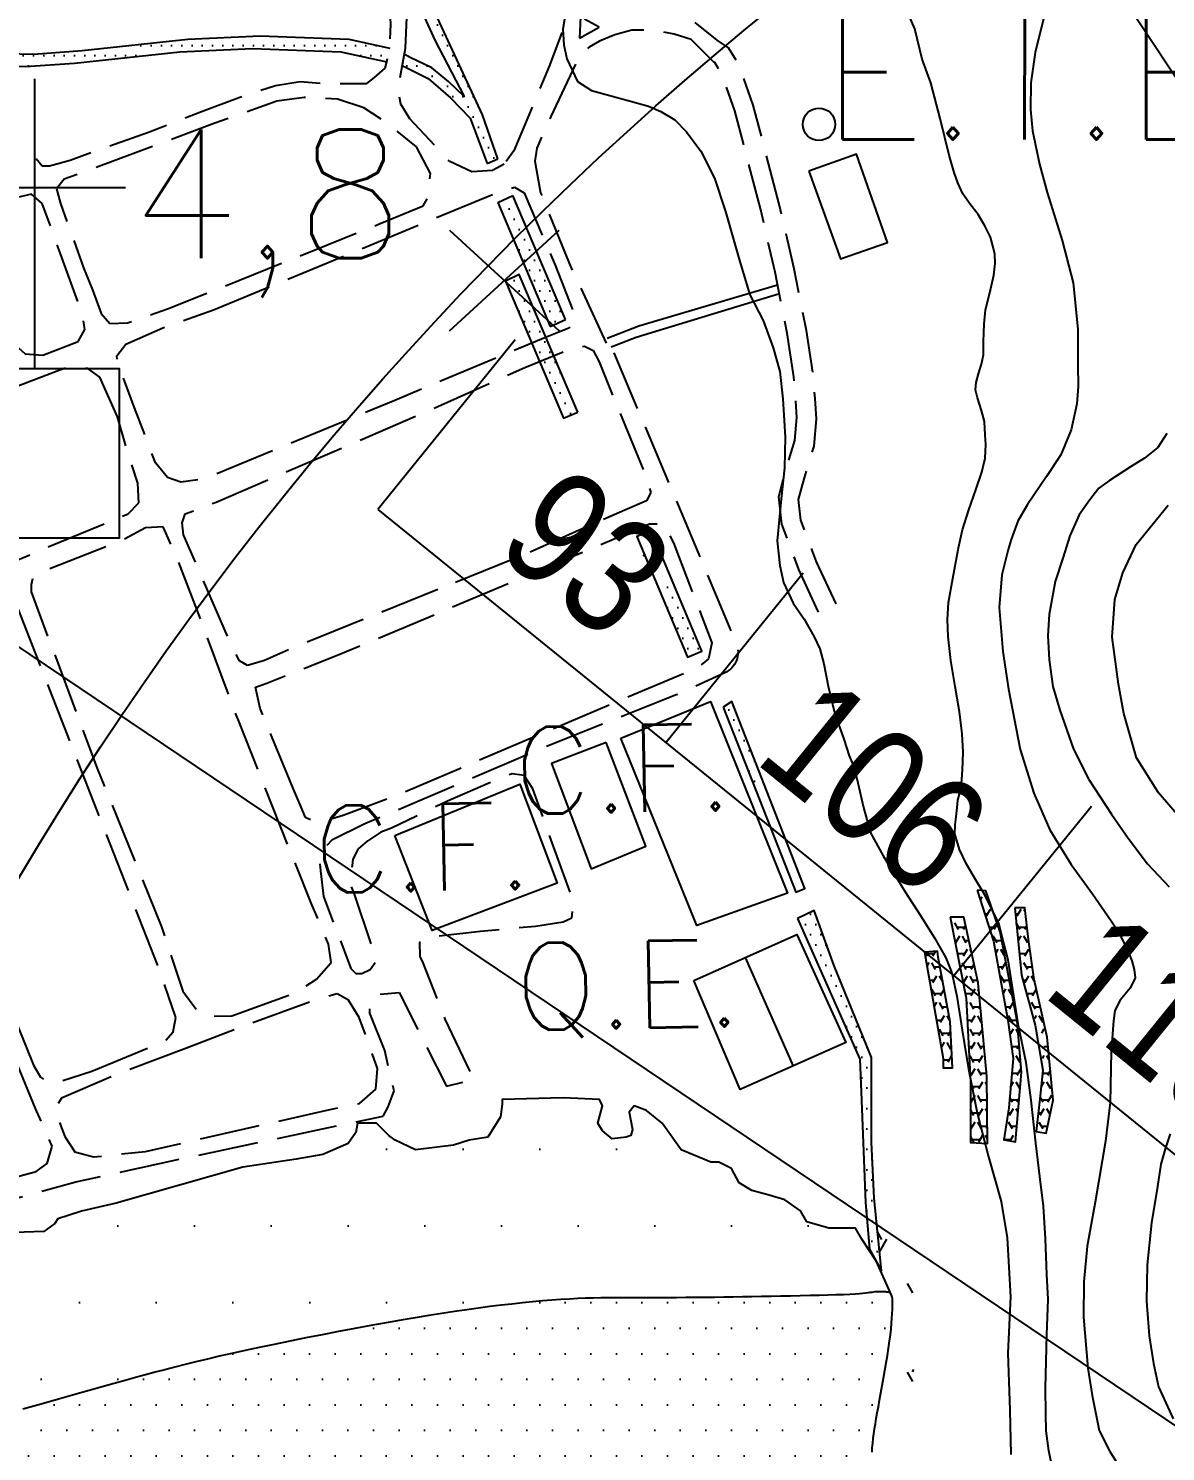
# Model space of a CAD drawing. Header units: millimetres. Extents: x 548366 to 1117317, y 7446967 to 14899125.
# Drawn here: x 553505.7 to 553858.8, y 7455742.7 to 7456184.8 of the extents above; entities that cross this region are included whole.
import ezdxf
from ezdxf.enums import TextEntityAlignment as Align

# ---------------------------------------------------------------- set-up
doc = ezdxf.new("R2010")
doc.units = ezdxf.units.MM
doc.header["$MEASUREMENT"] = 0
doc.linetypes.add('MEIO-FIOx2', pattern=[20, 15, -5])
for name, color, linetype in [('AFLORAMENTO_ROCHOSO', 32, 'Continuous'), ('CAMPO_DE_FUTEBOL', 3, 'Continuous'), ('CANAL', 4, 'Continuous'), ('CORTE', 32, 'Continuous'), ('CURVA_INTERMEDIÁRIA', 32, 'Continuous'), ('CURVA_MESTRA', 36, 'Continuous'), ('EDIFICAÇÃO', 7, 'Continuous'), ('ESCADARIA', 8, 'Continuous'), ('EST_TRAT_ESGOTO', 14, 'Continuous'), ('HACHURA_OCEANO', 131, 'Continuous'), ('OCEANO', 5, 'Continuous'), ('PRAIA', 7, 'Continuous'), ('PTO_COTADO', 7, 'Continuous'), ('QUADRA_ESPORTE', 21, 'Continuous'), ('RADIAIS', 222, 'Continuous'), ('RUA_PAV_C_MEIO_FIO', 1, 'MEIO-FIOx2'), ('TXT_CAMPO_DE_FUTEBOL', 7, 'Continuous'), ('TXT_EST_TRAT_ESGOTO', 14, 'Continuous'), ('TXT_QUADRA_ESPORTE', 7, 'Continuous')]:
    doc.layers.add(name, color=color, linetype=linetype)
doc.styles.add('ar_n', font='ARIALN.TTF', dxfattribs={"height": 30})
doc.styles.add('ROMANS', font='romans.shx')
pattern_1 = [(0, (0, 0), (11.90625, 23.8125), [0, -23.8125])]
pattern_2 = [(0, (0, 0), (1.5875, 3.175), [0, -3.175])]
pattern_3 = [(0, (0, 0), (3.96875, 7.9375), [0, -7.9375])]

# ---------------------------------------------------------------- blocks, each defined once
blk = doc.blocks.new('igreja')
for p, q in [((14, 28), (14, 76)), ((-1, 58), (14, 58)), ((14, 58), (29, 58))]:
    blk.add_line(p, q)
blk.add_lwpolyline([(0, 0), (28, 0), (28, 28), (0, 28)], close=True)

msp = doc.modelspace()

# ---------------------------------------------------------------- hatches: boundary and pattern name
at = {"layer": 'AFLORAMENTO_ROCHOSO'}
h = msp.add_hatch(dxfattribs=at)
h.set_pattern_fill('HEX', color=256, scale=2.5, style=0)
h.set_pattern_definition([(0, (0, 0), (0, 13.74815), [7.9375, -15.875]), (120, (0, 0), (-11.906247155, -6.874075), [7.9375, -15.875]), (60, (7.938, 0), (-11.906247155, 6.874075), [7.9375, -15.875])])
h.paths.add_polyline_path([(553774.02, 7455817.16), (553768.32, 7455821.44), (553770.62, 7455798.87), (553769.03, 7455801.75), (553773.76, 7455791.13), (553773.88, 7455790.64), (553773.95, 7455790.17), (553774, 7455789.58), (553774.03, 7455788.84), (553774.03, 7455787.94), (553774, 7455786.85), (553773.94, 7455785.6), (553773.84, 7455784.17), (553773.71, 7455782.59), (553773.54, 7455780.85), (553773.33, 7455778.98), (553773.08, 7455776.98), (553772.78, 7455774.85), (553772.44, 7455772.61), (553772.07, 7455770.3), (553771.66, 7455767.94), (553771.24, 7455765.57), (553770.82, 7455763.22), (553770.4, 7455760.93), (553770.03, 7455758.94), (553779.79, 7455756.45), (553780.93, 7455772.97), (553780.21, 7455796.14)])
at = {"layer": 'CANAL', "ltscale": 2.5}
h = msp.add_hatch(dxfattribs=at)
h.set_pattern_fill('DOTS', color=256, scale=2, style=0)
h.set_pattern_definition(pattern_2)
h.paths.add_polyline_path([(553627.02, 7456211.97), (553627.02, 7456224.1), (553626.85, 7456229.7), (553626.05, 7456229.1), (553624.29, 7456226.72), (553623.95, 7456216.67), (553623.75, 7456205.92), (553624.22, 7456199.14), (553627.01, 7456191.81), (553631.92, 7456181.19), (553641.03, 7456163.7), (553636.13, 7456168.36), (553630.99, 7456172.56), (553624.22, 7456175.82), (553622.39, 7456176.8), (553621.75, 7456173.24), (553629.82, 7456169.29), (553636.72, 7456163.25), (553642.89, 7456156.93), (553648.15, 7456142.84), (553651.46, 7456144.34), (553646.71, 7456158.01), (553630.06, 7456194.01), (553627.49, 7456203.58)])
h = msp.add_hatch(dxfattribs=at)
h.set_pattern_fill('DOTS', color=256, scale=2, style=0)
h.set_pattern_definition(pattern_2)
h.paths.add_polyline_path([(553471.02, 7456171.24), (553482.28, 7456172.99), (553487.91, 7456173.34), (553504.81, 7456172.99), (553516.09, 7456173.78), (553516.9, 7456174.8), (553520.13, 7456174.07), (553524.43, 7456174.53), (553528.8, 7456177.6), (553536, 7456176.2), (553540.3, 7456176.7), (553543.81, 7456180.21), (553522.41, 7456177.91), (553507.28, 7456176.86), (553490.38, 7456177.21), (553484.75, 7456176.86), (553473.48, 7456175.1), (553465.74, 7456172.99), (553454.12, 7456172.29), (553438.28, 7456172.29), (553429.13, 7456174.05), (553426.66, 7456170.18), (553435.81, 7456168.42), (553451.66, 7456168.42), (553463.27, 7456169.13)])
h.paths.add_polyline_path([(553552.69, 7456177.56), (553575.22, 7456178.62), (553602.67, 7456177.56), (553616.97, 7456174.44), (553617.95, 7456178.63), (553605.14, 7456181.43), (553577.68, 7456182.49), (553555.15, 7456181.43), (553543.81, 7456180.21), (553540.3, 7456176.7), (553536, 7456176.2), (553528.8, 7456177.6), (553524.43, 7456174.53)])
h.paths.add_polyline_path([(553516.9, 7456174.8), (553516.09, 7456173.78), (553519.95, 7456174.05), (553520.13, 7456174.07)], flags=16)
h = msp.add_hatch(dxfattribs=at)
h.set_pattern_fill('DOTS', color=256, scale=2, style=0)
h.set_pattern_definition(pattern_2)
h.paths.add_polyline_path([(553656.14, 7456132.88), (553651.48, 7456130.78), (553667.65, 7456092.23), (553672.46, 7456094.4)])
h.paths.add_polyline_path([(553676.28, 7456065.59), (553658.11, 7456108.36), (553653.78, 7456106.34), (553671.8, 7456063.78)])
h.paths.add_polyline_path([(553710.34, 7455989.49), (553714.8, 7455991.33), (553699.17, 7456028.66), (553694.64, 7456026.94)])
h = msp.add_hatch(dxfattribs=at)
h.set_pattern_fill('DOTS', color=256, scale=2, style=0)
h.set_pattern_definition(pattern_2)
h.paths.add_polyline_path([(553721.46, 7455973.95), (553744, 7455916.54), (553746.81, 7455917.64), (553724.13, 7455975.73)])
h = msp.add_hatch(dxfattribs=at)
h.set_pattern_fill('DOTS', color=256, scale=2, style=0)
h.set_pattern_definition(pattern_2)
h.paths.add_polyline_path([(553744.46, 7455908.34), (553763.86, 7455864.66), (553764.31, 7455854.42), (553765.65, 7455820.11), (553766.9, 7455805.62), (553770.62, 7455798.87), (553768.32, 7455821.44), (553767.43, 7455838.82), (553767.43, 7455865.11), (553764.76, 7455871.79), (553755.84, 7455893.63), (553749.7, 7455910.85)])
at = {"layer": 'CORTE'}
h = msp.add_hatch(dxfattribs=at)
h.set_pattern_fill('TRIANG', color=8, scale=0.5, style=0)
h.set_pattern_definition([(60, (0, 0), (-2.3812491465, 4.1244454928), [2.38125, -2.38125]), (120, (0, 0), (-4.7624991465, 4.928e-07), [2.38125, -2.38125]), (0, (-1.1906, 2.0622), (2.38125, 4.124445), [2.38125, -2.38125])])
h.paths.add_polyline_path([(553815.29, 7455910.1), (553814.63, 7455911.59), (553811.96, 7455911.59), (553814.07, 7455890.73), (553814.93, 7455887.58), (553817.39, 7455893.73), (553816.18, 7455901.82)])
h.paths.add_polyline_path([(553818.03, 7455889.41), (553817.39, 7455893.73), (553814.93, 7455887.58), (553817.22, 7455879.11), (553821.28, 7455870.79), (553820.33, 7455863.21), (553820.68, 7455861.16), (553819.88, 7455853.24), (553819.52, 7455850.21), (553819.62, 7455841.97), (553821.73, 7455841.62), (553823.85, 7455851.92), (553822, 7455871.46)])
h.paths.add_polyline_path([(553814.07, 7455860.63), (553812.75, 7455876.47), (553807.47, 7455904.2), (553803.64, 7455915), (553801.1, 7455915), (553801.06, 7455914.86), (553805.35, 7455901.29), (553809.84, 7455876.74), (553811.43, 7455864.86), (553810.11, 7455849.54), (553808.52, 7455839.51), (553812.22, 7455838.98)])
h.paths.add_polyline_path([(553803.24, 7455859.31), (553800.6, 7455888.35), (553798.64, 7455897.21), (553794.42, 7455895.98), (553796.9, 7455883.6), (553798.22, 7455857.46), (553798.22, 7455844.79), (553798.22, 7455838.72), (553803.5, 7455838.45)])
h.paths.add_polyline_path([(553796.11, 7455908.68), (553791.88, 7455908.68), (553794.42, 7455895.98), (553798.6, 7455897.2), (553798.63, 7455897.25)])
h.paths.add_polyline_path([(553785.96, 7455897.99), (553783.95, 7455897.86), (553784.83, 7455892.9), (553787.25, 7455893.41)])
h.paths.add_polyline_path([(553788.18, 7455896.28), (553787.92, 7455898.12), (553785.96, 7455897.99), (553787.25, 7455893.41), (553788.66, 7455893.7)])
h.paths.add_polyline_path([(553787.25, 7455893.41), (553784.83, 7455892.9), (553789.77, 7455864.86), (553789.77, 7455861.95), (553790.56, 7455861.95), (553791.64, 7455867.36), (553791.12, 7455879.66)])
h.paths.add_polyline_path([(553788.66, 7455893.7), (553787.25, 7455893.41), (553791.12, 7455879.66), (553791.64, 7455867.36), (553790.56, 7455861.95), (553792.67, 7455861.95), (553791.88, 7455876.21)])
at = {"layer": 'HACHURA_OCEANO'}
h = msp.add_hatch(dxfattribs=at)
h.set_pattern_fill('DOTS', color=256, scale=5, style=0)
h.set_pattern_definition(pattern_3)
h.paths.add_polyline_path([(553788.36, 7455685.71), (553787.72, 7455686.83), (553787.09, 7455687.95), (553786.48, 7455689.04), (553785.87, 7455690.13), (553785.27, 7455691.22), (553784.67, 7455692.32), (553784.06, 7455693.45), (553783.44, 7455694.62), (553782.79, 7455695.85), (553782.11, 7455697.14), (553781.4, 7455698.51), (553780.66, 7455699.97), (553779.88, 7455701.53), (553779.07, 7455703.19), (553778.23, 7455704.96), (553777.36, 7455706.85), (553776.46, 7455708.88), (553775.53, 7455711.04), (553774.58, 7455713.34), (553773.62, 7455715.75), (553772.68, 7455718.22), (553771.77, 7455720.73), (553770.9, 7455723.23), (553770.11, 7455725.68), (553769.42, 7455728.05), (553768.83, 7455730.29), (553768.37, 7455732.38), (553768.03, 7455734.32), (553767.79, 7455736.14), (553767.65, 7455737.85), (553767.58, 7455739.46), (553767.58, 7455741), (553767.64, 7455742.49), (553767.73, 7455743.93), (553767.86, 7455745.36), (553768.02, 7455746.79), (553768.2, 7455748.24), (553768.42, 7455749.74), (553768.67, 7455751.31), (553768.95, 7455752.97), (553769.26, 7455754.75), (553769.61, 7455756.66), (553769.99, 7455758.73), (553770.4, 7455760.93), (553770.82, 7455763.22), (553771.24, 7455765.57), (553771.66, 7455767.94), (553772.07, 7455770.3), (553772.44, 7455772.61), (553772.78, 7455774.85), (553773.08, 7455776.98), (553773.33, 7455778.98), (553773.54, 7455780.85), (553773.71, 7455782.59), (553773.84, 7455784.17), (553773.94, 7455785.6), (553774, 7455786.85), (553774.03, 7455787.94), (553774.03, 7455788.84), (553774, 7455789.58), (553773.95, 7455790.17), (553773.88, 7455790.64), (553773.79, 7455791), (553773.7, 7455791.28), (553773.59, 7455791.5), (553773.48, 7455791.67), (553773.36, 7455791.81), (553773.24, 7455791.94), (553773.1, 7455792.04), (553772.94, 7455792.12), (553772.74, 7455792.19), (553772.51, 7455792.25), (553772.24, 7455792.29), (553771.91, 7455792.32), (553771.52, 7455792.35), (553771.09, 7455792.37), (553770.62, 7455792.37), (553770.12, 7455792.37), (553769.6, 7455792.36), (553769.07, 7455792.33), (553768.54, 7455792.3), (553768.03, 7455792.24), (553767.53, 7455792.18), (553767, 7455792.1), (553766.41, 7455792.01), (553765.69, 7455791.92), (553764.82, 7455791.82), (553763.73, 7455791.72), (553762.39, 7455791.62), (553760.74, 7455791.53), (553758.76, 7455791.45), (553756.49, 7455791.37), (553753.96, 7455791.29), (553751.23, 7455791.23), (553748.35, 7455791.16), (553745.36, 7455791.1), (553742.32, 7455791.04), (553739.28, 7455790.98), (553736.27, 7455790.92), (553733.3, 7455790.86), (553730.36, 7455790.8), (553727.43, 7455790.75), (553724.52, 7455790.7), (553721.61, 7455790.66), (553718.69, 7455790.62), (553715.76, 7455790.58), (553712.81, 7455790.56), (553709.86, 7455790.54), (553706.92, 7455790.52), (553704.01, 7455790.51), (553701.15, 7455790.51), (553698.35, 7455790.5), (553695.64, 7455790.5), (553693.03, 7455790.5), (553690.53, 7455790.5), (553688.12, 7455790.5), (553685.76, 7455790.48), (553683.43, 7455790.45), (553681.09, 7455790.41), (553678.71, 7455790.34), (553676.26, 7455790.24), (553673.71, 7455790.11), (553671.03, 7455789.94), (553668.22, 7455789.74), (553665.29, 7455789.5), (553662.24, 7455789.22), (553659.08, 7455788.9), (553655.82, 7455788.55), (553652.45, 7455788.16), (553649, 7455787.74), (553645.44, 7455787.27), (553641.79, 7455786.77), (553638.01, 7455786.22), (553634.1, 7455785.63), (553630.04, 7455784.98), (553625.81, 7455784.29), (553621.4, 7455783.54), (553616.79, 7455782.73), (553613.42, 7455782.12), (553621.9, 7455621.64), (553806.21, 7455621.29), (553806.06, 7455621.94), (553805.99, 7455622.74), (553806.03, 7455623.59), (553806.14, 7455624.35), (553806.23, 7455624.89), (553806.34, 7455625.47), (553806.46, 7455626.09), (553806.6, 7455626.73), (553806.75, 7455627.39), (553806.91, 7455628.05), (553807.07, 7455628.72), (553807.25, 7455629.38), (553807.42, 7455630.03), (553807.6, 7455630.66), (553807.77, 7455631.28), (553807.95, 7455631.88), (553808.22, 7455632.74), (553808.57, 7455633.82), (553808.9, 7455634.77), (553809.16, 7455635.49), (553809.31, 7455635.92), (553809.46, 7455636.32), (553809.59, 7455636.69), (553809.72, 7455637.04), (553809.83, 7455637.36), (553809.92, 7455637.66), (553810.01, 7455637.94), (553810.07, 7455638.19), (553810.13, 7455638.43), (553810.17, 7455638.66), (553810.2, 7455638.88), (553810.22, 7455639.09), (553810.23, 7455639.3), (553810.22, 7455639.5), (553810.2, 7455639.71), (553810.17, 7455639.92), (553810.13, 7455640.12), (553810.08, 7455640.32), (553810.02, 7455640.53), (553809.94, 7455640.73), (553809.86, 7455640.92), (553809.76, 7455641.12), (553809.65, 7455641.31), (553809.52, 7455641.49), (553809.37, 7455641.66), (553809.19, 7455641.82), (553808.99, 7455641.97), (553808.77, 7455642.1), (553808.51, 7455642.21), (553808.21, 7455642.31), (553807.89, 7455642.38), (553807.56, 7455642.45), (553807.21, 7455642.5), (553806.86, 7455642.55), (553806.29, 7455642.63), (553805.73, 7455642.73), (553805.13, 7455642.91), (553804.58, 7455643.27), (553804.14, 7455643.76), (553803.78, 7455644.29), (553803.39, 7455645.08), (553803.05, 7455645.93), (553802.81, 7455646.62), (553802.54, 7455647.45), (553802.25, 7455648.4), (553801.94, 7455649.48), (553801.63, 7455650.65), (553801.3, 7455651.88), (553800.98, 7455653.16), (553800.66, 7455654.44), (553800.35, 7455655.72), (553800.07, 7455656.96), (553799.8, 7455658.15), (553799.55, 7455659.28), (553799.32, 7455660.37), (553799.09, 7455661.42), (553798.88, 7455662.44), (553798.66, 7455663.45), (553798.44, 7455664.45), (553798.22, 7455665.45), (553797.98, 7455666.45), (553797.73, 7455667.46), (553797.47, 7455668.46), (553797.19, 7455669.44), (553796.89, 7455670.41), (553796.58, 7455671.34), (553796.24, 7455672.24), (553795.88, 7455673.09), (553795.5, 7455673.9), (553795.1, 7455674.67), (553794.67, 7455675.41), (553794.22, 7455676.16), (553793.74, 7455676.91), (553793.23, 7455677.69), (553792.7, 7455678.51), (553792.13, 7455679.38), (553791.54, 7455680.33), (553790.93, 7455681.33), (553790.3, 7455682.38), (553789.66, 7455683.47), (553789.01, 7455684.58)])
h = msp.add_hatch(dxfattribs=at)
h.set_pattern_fill('DOTS', color=256, scale=5, style=0)
h.set_pattern_definition(pattern_3)
h.paths.add_polyline_path([(553613.42, 7455782.12), (553611.98, 7455781.86), (553607.02, 7455780.95), (553601.96, 7455779.99), (553596.87, 7455779.01), (553591.81, 7455778.01), (553586.83, 7455777.01), (553582, 7455776.02), (553577.37, 7455775.05), (553572.99, 7455774.11), (553568.86, 7455773.2), (553564.95, 7455772.31), (553561.25, 7455771.44), (553557.72, 7455770.6), (553554.35, 7455769.77), (553551.12, 7455768.95), (553548.01, 7455768.15), (553544.99, 7455767.35), (553541.99, 7455766.54), (553538.92, 7455765.7), (553535.73, 7455764.81), (553532.32, 7455763.85), (553528.62, 7455762.81), (553524.56, 7455761.66), (553520.06, 7455760.4), (553515.06, 7455759), (553509.65, 7455757.49), (553503.91, 7455755.92), (553497.96, 7455754.32), (553491.89, 7455752.71), (553485.8, 7455751.15), (553479.79, 7455749.67), (553473.96, 7455748.29), (553468.39, 7455747.06), (553463.05, 7455745.94), (553457.88, 7455744.9), (553452.82, 7455743.9), (553447.82, 7455742.93), (553442.83, 7455741.93), (553437.78, 7455740.88), (553432.62, 7455739.75), (553427.32, 7455738.51), (553421.86, 7455737.15), (553416.28, 7455735.69), (553410.58, 7455734.14), (553404.78, 7455732.49), (553398.89, 7455730.76), (553392.94, 7455728.96), (553386.93, 7455727.1), (553380.88, 7455725.17), (553374.79, 7455723.18), (553368.66, 7455721.14), (553362.49, 7455719.05), (553360, 7455718.19), (553360, 7455622.14), (553621.9, 7455621.64)])
at = {"layer": 'PRAIA'}
h = msp.add_hatch(dxfattribs=at)
h.set_pattern_fill('DOTS', color=40, scale=15, style=0)
h.set_pattern_definition(pattern_1)
h.paths.add_polyline_path([(553535.73, 7455764.81), (553538.92, 7455765.7), (553541.99, 7455766.54), (553544.99, 7455767.35), (553548.01, 7455768.15), (553551.12, 7455768.95), (553554.35, 7455769.77), (553557.72, 7455770.6), (553561.25, 7455771.44), (553564.95, 7455772.31), (553568.86, 7455773.2), (553572.99, 7455774.11), (553577.37, 7455775.05), (553582, 7455776.02), (553586.83, 7455777.01), (553591.81, 7455778.01), (553596.87, 7455779.01), (553601.96, 7455779.99), (553607.02, 7455780.95), (553611.98, 7455781.86), (553616.79, 7455782.73), (553621.4, 7455783.54), (553625.81, 7455784.29), (553630.04, 7455784.98), (553634.1, 7455785.63), (553638.01, 7455786.22), (553641.79, 7455786.77), (553645.44, 7455787.27), (553649, 7455787.74), (553652.45, 7455788.16), (553655.82, 7455788.55), (553659.08, 7455788.9), (553662.24, 7455789.22), (553665.29, 7455789.5), (553668.22, 7455789.74), (553671.03, 7455789.94), (553673.71, 7455790.11), (553676.26, 7455790.24), (553678.71, 7455790.34), (553681.09, 7455790.41), (553683.43, 7455790.45), (553685.76, 7455790.48), (553688.12, 7455790.5), (553690.53, 7455790.5), (553693.03, 7455790.5), (553695.64, 7455790.5), (553698.35, 7455790.5), (553701.15, 7455790.51), (553704.01, 7455790.51), (553706.92, 7455790.52), (553709.86, 7455790.54), (553712.81, 7455790.56), (553715.76, 7455790.58), (553718.69, 7455790.62), (553721.61, 7455790.66), (553724.52, 7455790.7), (553727.43, 7455790.75), (553730.36, 7455790.8), (553732.62, 7455790.85), (553731.67, 7455823.45), (553730.31, 7455823.82), (553726.41, 7455826.25), (553723.97, 7455830.64), (553720.07, 7455832.59), (553717.63, 7455832.59), (553708.36, 7455836.48), (553702.51, 7455844.77), (553697.63, 7455848.66), (553693.73, 7455850.13), (553692.26, 7455848.18), (553693.24, 7455842.82), (553692.75, 7455840.87), (553691.29, 7455840.38), (553686.9, 7455839.89), (553683.97, 7455842.33), (553682.51, 7455844.77), (553683.97, 7455850.13), (553682.99, 7455852.07), (553671.77, 7455852.56), (553652.75, 7455852.07), (553652.75, 7455850.61), (553652.26, 7455846.72), (553648.36, 7455840.38), (553642.51, 7455839.41), (553637.63, 7455837.95), (553625.92, 7455836.48), (553619.58, 7455839.41), (553617.63, 7455840.87), (553613.72, 7455844.77), (553607.87, 7455844.77), (553607.38, 7455841.84), (553604.94, 7455838.43), (553597.14, 7455835.02), (553588.85, 7455833.56), (553572.26, 7455831.12), (553532.9, 7455819.88), (553522.17, 7455817.45), (553514.85, 7455815.01), (553513.87, 7455813.55), (553510.46, 7455811.11), (553498.26, 7455810.63), (553486.07, 7455807.7), (553479.72, 7455806.24), (553477.77, 7455803.81), (553474.85, 7455800.39), (553470.46, 7455801.37), (553465.58, 7455802.34), (553459.72, 7455801.86), (553454.85, 7455800.39), (553445.09, 7455792.6), (553432.41, 7455788.7), (553426.55, 7455786.27), (553418.75, 7455783.83), (553415.82, 7455784.8), (553412.89, 7455782.86), (553413.38, 7455778.96), (553410.94, 7455777.5), (553402.65, 7455777.01), (553399.23, 7455777.01), (553395.33, 7455777.98), (553390.94, 7455777.98), (553386.06, 7455775.55), (553382.65, 7455773.11), (553377.28, 7455768.73), (553367.53, 7455765.8), (553360.21, 7455763.85), (553360, 7455763.8), (553360, 7455718.19), (553362.49, 7455719.05), (553368.66, 7455721.14), (553374.79, 7455723.18), (553380.88, 7455725.17), (553386.93, 7455727.1), (553392.94, 7455728.96), (553398.89, 7455730.76), (553404.78, 7455732.49), (553410.58, 7455734.14), (553416.28, 7455735.69), (553421.86, 7455737.15), (553427.32, 7455738.51), (553432.62, 7455739.75), (553437.78, 7455740.88), (553442.83, 7455741.93), (553447.82, 7455742.93), (553452.82, 7455743.9), (553457.88, 7455744.9), (553463.05, 7455745.94), (553468.39, 7455747.06), (553473.96, 7455748.29), (553479.79, 7455749.67), (553485.8, 7455751.15), (553491.89, 7455752.71), (553497.96, 7455754.32), (553503.91, 7455755.92), (553509.65, 7455757.49), (553515.06, 7455759), (553520.06, 7455760.4), (553524.56, 7455761.66), (553528.62, 7455762.81), (553532.32, 7455763.85)])
h = msp.add_hatch(dxfattribs=at)
h.set_pattern_fill('DOTS', color=40, scale=15, style=0)
h.set_pattern_definition(pattern_1)
h.paths.add_polyline_path([(553769.34, 7455800.92), (553764.46, 7455808.71), (553762.51, 7455812.12), (553760.07, 7455812.12), (553754.22, 7455812.12), (553747.39, 7455814.07), (553745.44, 7455817.48), (553740.56, 7455820.89), (553735.68, 7455822.35), (553731.67, 7455823.45), (553732.62, 7455790.85), (553733.3, 7455790.86), (553736.27, 7455790.92), (553739.28, 7455790.98), (553742.32, 7455791.04), (553745.36, 7455791.1), (553748.35, 7455791.16), (553751.23, 7455791.23), (553753.96, 7455791.29), (553756.49, 7455791.37), (553758.76, 7455791.45), (553760.74, 7455791.53), (553762.39, 7455791.62), (553763.73, 7455791.72), (553764.82, 7455791.82), (553765.69, 7455791.92), (553766.41, 7455792.01), (553767, 7455792.1), (553767.53, 7455792.18), (553768.03, 7455792.24), (553768.54, 7455792.3), (553769.07, 7455792.33), (553769.6, 7455792.36), (553770.12, 7455792.37), (553770.62, 7455792.37), (553771.09, 7455792.37), (553771.52, 7455792.35), (553771.91, 7455792.32), (553772.24, 7455792.29), (553772.51, 7455792.25), (553772.86, 7455792.16), (553773.18, 7455792), (553773.42, 7455791.76), (553773.62, 7455791.45)])

# ---------------------------------------------------------------- linework, layer by layer
at = {"layer": 'CAMPO_DE_FUTEBOL', "ltscale": 2.5}
for points in [[(553689.66, 7455964.32), (553717.51, 7455975.75), (553741.38, 7455916.18), (553713.25, 7455906.11)], [(553619.47, 7455934.12), (553658.25, 7455950.02), (553669.84, 7455919.34), (553631.01, 7455904.63)]]:
    msp.add_lwpolyline(points, close=True, dxfattribs=at)
at = {"layer": 'CANAL', "ltscale": 2.5}
for p, q in [((553648.15, 7456142.84), (553651.46, 7456144.34)), ((553651.48, 7456130.78), (553656.14, 7456132.88)), ((553672.46, 7456094.4), (553656.14, 7456132.88)), ((553651.48, 7456130.78), (553667.65, 7456092.23)), ((553667.65, 7456092.23), (553672.46, 7456094.4))]:
    msp.add_line(p, q, dxfattribs=at)
for points in [[(553651.46, 7456144.34), (553646.71, 7456158.01), (553630.06, 7456194.01), (553630.06, 7456194.01), (553627.49, 7456203.58), (553627.02, 7456211.97), (553627.02, 7456224.1), (553626.85, 7456229.7)], [(553624.29, 7456226.72), (553623.95, 7456216.67), (553623.75, 7456205.92), (553624.22, 7456199.14), (553627.01, 7456191.81), (553631.92, 7456181.19), (553641.03, 7456163.7), (553636.13, 7456168.36), (553630.99, 7456172.56), (553624.22, 7456175.82), (553622.39, 7456176.8)], [(553429.13, 7456174.05), (553438.28, 7456172.29), (553454.12, 7456172.29), (553465.74, 7456172.99), (553473.48, 7456175.1), (553484.75, 7456176.86), (553490.38, 7456177.21), (553507.28, 7456176.86), (553522.41, 7456177.91), (553555.15, 7456181.43), (553577.68, 7456182.49), (553605.14, 7456181.43), (553617.95, 7456178.63)], [(553426.66, 7456170.18), (553435.81, 7456168.42), (553451.66, 7456168.42), (553463.27, 7456169.13), (553471.02, 7456171.24), (553482.28, 7456172.99), (553487.91, 7456173.34), (553504.81, 7456172.99), (553519.95, 7456174.05), (553552.69, 7456177.56), (553575.22, 7456178.62), (553602.67, 7456177.56), (553616.97, 7456174.44)], [(553621.75, 7456173.24), (553629.82, 7456169.29), (553636.72, 7456163.25), (553642.89, 7456156.93), (553648.15, 7456142.84)], [(553676.28, 7456065.59), (553658.11, 7456108.36), (553653.78, 7456106.34)], [(553653.78, 7456106.34), (553671.8, 7456063.78), (553676.28, 7456065.59)], [(553699.17, 7456028.66), (553694.64, 7456026.94), (553710.34, 7455989.49), (553714.8, 7455991.33), (553699.17, 7456028.66)]]:
    msp.add_lwpolyline(points, dxfattribs=at)
for points in [[(553721.46, 7455973.95), (553744, 7455916.54), (553746.81, 7455917.64), (553724.13, 7455975.73)], [(553744.46, 7455908.34), (553763.86, 7455864.66), (553764.31, 7455854.42), (553765.65, 7455820.11), (553766.9, 7455805.62), (553770.62, 7455798.87), (553768.32, 7455821.44), (553767.43, 7455838.82), (553767.43, 7455865.11), (553764.76, 7455871.79), (553755.84, 7455893.63), (553749.7, 7455910.85)]]:
    msp.add_lwpolyline(points, close=True, dxfattribs=at)
at = {"layer": 'CORTE', "color": 8}
for points in [[(553800.33, 7455917.13), (553805.35, 7455901.29), (553809.84, 7455876.74), (553811.43, 7455864.86), (553810.11, 7455849.54), (553808.52, 7455839.51), (553812.22, 7455838.98), (553814.07, 7455860.63), (553812.75, 7455876.47), (553807.47, 7455904.2), (553802.98, 7455916.87)], [(553811.96, 7455911.59), (553814.07, 7455890.73), (553818.3, 7455875.15), (553820.68, 7455861.16), (553819.88, 7455853.24), (553818.56, 7455842.15), (553821.73, 7455841.62), (553823.85, 7455851.92), (553822, 7455871.46), (553818.03, 7455889.41), (553816.18, 7455901.82), (553815.13, 7455911.59)], [(553791.88, 7455908.68), (553796.9, 7455883.6), (553798.22, 7455857.46), (553798.22, 7455844.79), (553798.22, 7455838.72), (553803.5, 7455838.45), (553803.24, 7455859.31), (553800.6, 7455888.35), (553796.11, 7455908.68)], [(553783.95, 7455897.86), (553789.77, 7455864.86), (553789.77, 7455861.95), (553792.67, 7455861.95), (553791.88, 7455876.21), (553788.18, 7455896.28), (553787.92, 7455898.12)]]:
    msp.add_lwpolyline(points, close=True, dxfattribs=at)
at = {"layer": 'CURVA_INTERMEDIÁRIA'}
for points, elevation in [([(553823.34, 7455739), (553822.58, 7455742.91), (553821.66, 7455749.19), (553821.56, 7455754.4), (553821.53, 7455762.5), (553821.92, 7455778.97), (553822.35, 7455790.03), (553821.9, 7455797.72), (553821.5, 7455808.84), (553820.88, 7455818.94), (553819.75, 7455828.2), (553818.51, 7455838.49), (553817.04, 7455851.83), (553815.45, 7455863.55), (553813.08, 7455874.96), (553811.15, 7455887.62), (553809.91, 7455895.5), (553808.55, 7455900.7), (553806.97, 7455906.81), (553805.04, 7455910.76), (553802.67, 7455915.62), (553800.07, 7455919.92), (553797.01, 7455925.23), (553794.75, 7455929.75), (553793.39, 7455934.61), (553793.5, 7455937.41), (553793.73, 7455939.9), (553794.07, 7455942.84), (553794.29, 7455945.1), (553795.31, 7455948.83), (553795.76, 7455954.36), (553795.99, 7455960.02), (553795.65, 7455965.67), (553794.75, 7455972.56), (553793.5, 7455980.36), (553792.14, 7455988.47), (553791.24, 7455995.93), (553791.12, 7456001.24), (553791.35, 7456006.44), (553792.71, 7456013.9), (553794.52, 7456023.51), (553795.76, 7456029.02), (553797.68, 7456035.24), (553799.83, 7456041.46), (553801.76, 7456046.99), (553802.77, 7456051.29), (553803, 7456055.58), (553802.77, 7456058.41), (553802.55, 7456062.7), (553801.64, 7456066.1), (553800.4, 7456070.05), (553799.72, 7456072.52), (553799.95, 7456074.78), (553800.74, 7456077.49), (553801.64, 7456080.54), (553802.21, 7456083.37), (553802.21, 7456087.55), (553802.44, 7456092.97), (553802.89, 7456097.38), (553804.25, 7456102.69), (553805.49, 7456108.12), (553805.83, 7456111.85), (553805.72, 7456114.68), (553805.15, 7456117.28), (553804.47, 7456119.97), (553802.66, 7456123.48), (553800.63, 7456126.98), (553798.02, 7456130.37), (553795.87, 7456133.42), (553794.29, 7456136.81), (553793.16, 7456140.09), (553791.58, 7456145.4), (553788.75, 7456156.82), (553785.92, 7456167.89), (553783.2, 7456175.21), (553780.94, 7456184.71), (553777.43, 7456192.73)], 20), ([(553821.44, 7456189.9), (553818.27, 7456177.36), (553816.92, 7456167.89), (553816.8, 7456159.64), (553817.48, 7456152.98), (553819.63, 7456142.69), (553822.01, 7456133.87), (553826.65, 7456118.97), (553830.11, 7456105.81), (553831.51, 7456091.39), (553831.51, 7456080.43), (553831.62, 7456073.53), (553831.28, 7456068.24), (553829.47, 7456060.1), (553826.31, 7456052.31), (553821.78, 7456045.64), (553815.9, 7456036.93), (553812.96, 7456031.74), (553810.81, 7456026.08), (553809.9, 7456022.94), (553807.98, 7456015.03), (553807.07, 7456004.97), (553808.21, 7455991.29), (553810.02, 7455979.57), (553813.64, 7455960.81), (553817.89, 7455947.2), (553822.87, 7455935.89), (553829.48, 7455925.12), (553836.15, 7455915.96), (553840.79, 7455909.29), (553843.85, 7455904.66), (553846.79, 7455899.01), (553848.33, 7455895.12), (553849, 7455892.52), (553849.34, 7455889.92), (553847.76, 7455886.65), (553844.64, 7455882.99), (553843.06, 7455879.71), (553842.6, 7455876.55), (553841.92, 7455867.05), (553841.59, 7455851.11), (553840.14, 7455839.16), (553836.95, 7455820.18), (553834.4, 7455806.57), (553833.43, 7455795.47), (553833.29, 7455784.5), (553834.6, 7455768.62), (553835.95, 7455760.18), (553838.21, 7455749.26), (553841.43, 7455742.77), (553846.72, 7455734.47)], 30), ([(553672.45, 7456189.43), (553671.58, 7456184.58), (553671.91, 7456179.72), (553672.88, 7456175.4), (553676.21, 7456168.29), (553680.49, 7456165.53), (553692.62, 7456162.25), (553698.28, 7456160.68), (553702.04, 7456159.02), (553706.36, 7456156.43), (553710.04, 7456152.66), (553714.46, 7456146.72), (553718.68, 7456138.31), (553722.13, 7456127.98), (553726.45, 7456112.76), (553729.69, 7456102.08), (553733.8, 7456094.12), (553736.93, 7456085.6), (553738.99, 7456078.26), (553739.96, 7456069.74), (553740.71, 7456057.87), (553740.44, 7456048.35), (553739.42, 7456038.63), (553738.23, 7456025.63), (553738.99, 7456018.01), (553740.17, 7456012.72), (553743.2, 7456006.25), (553746.55, 7456001.28), (553749.68, 7455995.78), (553751.41, 7455992.11), (553752.7, 7455987.47), (553754, 7455980.49), (553756.05, 7455971.86), (553758.86, 7455963.99), (553760.59, 7455958.81), (553762.1, 7455955.24), (553763.18, 7455950.5), (553765.02, 7455942.84), (553767.18, 7455934.96), (553771.1, 7455927.83), (553777.89, 7455916.64), (553782.64, 7455909.29), (553787.06, 7455902.28), (553790.56, 7455896.07), (553792.37, 7455891.46), (553793.96, 7455884.23), (553795.66, 7455873.61), (553797.58, 7455861.51), (553800.29, 7455847.98), (553803.8, 7455834.31), (553807.76, 7455820.4), (553809.62, 7455809.12), (553810.59, 7455790.82), (553809.83, 7455773.31), (553810.44, 7455755.62), (553810.77, 7455741.78)], 10), ([(553859.18, 7456058.93), (553856.35, 7456054.63), (553852.28, 7456051.36), (553847.87, 7456048.57), (553841.35, 7456044.39), (553838.07, 7456042.02), (553835.24, 7456038.4), (553831.96, 7456033.66), (553829.09, 7456027.21), (553826.94, 7456020.54), (553824.5, 7456012.99), (553822.69, 7456002.71), (553822.23, 7455996.27), (553822.69, 7455988.69), (553823.82, 7455980.36), (553825.97, 7455973.01), (553830.16, 7455960.92), (553834.91, 7455951.54), (553842.03, 7455940.69), (553847.19, 7455933.29), (553853.19, 7455925.27), (553859.86, 7455918.15)], 40), ([(553860.21, 7455841.46), (553858.74, 7455837.06), (553857.27, 7455831.97), (553856.25, 7455825.07), (553854.44, 7455813.8), (553853.08, 7455800.69), (553852.83, 7455789.4), (553853.71, 7455778.72), (553855, 7455770.09), (553856.62, 7455762.79), (553861.11, 7455752.91)], 40)]:
    msp.add_lwpolyline(points, dxfattribs=dict(at, elevation=elevation))
at = {"layer": 'CURVA_MESTRA', "elevation": 50}
msp.add_lwpolyline([(553863.6, 7455939.17), (553856.58, 7455947.39), (553849.79, 7455958.24), (553845.83, 7455972.03), (553844.13, 7455981.14), (553842.21, 7455995.72), (553843, 7456007.36), (553845.49, 7456015.68), (553849.68, 7456024.5), (553859.59, 7456036.71)], dxfattribs=at)
at = {"layer": 'ESCADARIA', "ltscale": 1.75, "flags": 128}
for points in [[(553685.35, 7456088.57), (553695.23, 7456092.38), (553738.33, 7456105.2)], [(553738.89, 7456102.34), (553694.41, 7456088.8), (553686.63, 7456085.8)]]:
    msp.add_lwpolyline(points, dxfattribs=at)
at = {"layer": 'EST_TRAT_ESGOTO', "ltscale": 2.5}
msp.add_lwpolyline([(553748.05, 7456140.44), (553757.84, 7456113.24), (553772.4, 7456118.31), (553762.81, 7456145.76)], close=True, dxfattribs=at)
msp.add_circle((553751.16, 7456155.01), 5.03, dxfattribs=at)
at = {"layer": 'OCEANO', "ltscale": 2.5}
msp.add_lwpolyline([(553767.64, 7455742.49), (553767.73, 7455743.93), (553767.86, 7455745.36), (553768.02, 7455746.79), (553768.2, 7455748.24), (553768.42, 7455749.74), (553768.67, 7455751.31), (553768.95, 7455752.97), (553769.26, 7455754.75), (553769.61, 7455756.66), (553769.99, 7455758.73), (553770.4, 7455760.93), (553770.82, 7455763.22), (553771.24, 7455765.57), (553771.66, 7455767.94), (553772.07, 7455770.3), (553772.44, 7455772.61), (553772.78, 7455774.85), (553773.08, 7455776.98), (553773.33, 7455778.98), (553773.54, 7455780.85), (553773.71, 7455782.59), (553773.84, 7455784.17), (553773.94, 7455785.6), (553774, 7455786.85), (553774.03, 7455787.94), (553774.03, 7455788.84), (553774, 7455789.58), (553773.95, 7455790.17), (553773.88, 7455790.64), (553773.79, 7455791), (553773.7, 7455791.28), (553773.59, 7455791.5), (553773.48, 7455791.67), (553773.36, 7455791.81), (553773.24, 7455791.94), (553773.1, 7455792.04), (553772.94, 7455792.12), (553772.74, 7455792.19), (553772.51, 7455792.25), (553772.24, 7455792.29), (553771.91, 7455792.32), (553771.52, 7455792.35), (553771.09, 7455792.37), (553770.62, 7455792.37), (553770.12, 7455792.37), (553769.6, 7455792.36), (553769.07, 7455792.33), (553768.54, 7455792.3), (553768.03, 7455792.24), (553767.53, 7455792.18), (553767, 7455792.1), (553766.41, 7455792.01), (553765.69, 7455791.92), (553764.82, 7455791.82), (553763.73, 7455791.72), (553762.39, 7455791.62), (553760.74, 7455791.53), (553758.76, 7455791.45), (553756.49, 7455791.37), (553753.96, 7455791.29), (553751.23, 7455791.23), (553748.35, 7455791.16), (553745.36, 7455791.1), (553742.32, 7455791.04), (553739.28, 7455790.98), (553736.27, 7455790.92), (553733.3, 7455790.86), (553730.36, 7455790.8), (553727.43, 7455790.75), (553724.52, 7455790.7), (553721.61, 7455790.66), (553718.69, 7455790.62), (553715.76, 7455790.58), (553712.81, 7455790.56), (553709.86, 7455790.54), (553706.92, 7455790.52), (553704.01, 7455790.51), (553701.15, 7455790.51), (553698.35, 7455790.5), (553695.64, 7455790.5), (553693.03, 7455790.5), (553690.53, 7455790.5), (553688.12, 7455790.5), (553685.76, 7455790.48), (553683.43, 7455790.45), (553681.09, 7455790.41), (553678.71, 7455790.34), (553676.26, 7455790.24), (553673.71, 7455790.11), (553671.03, 7455789.94), (553668.22, 7455789.74), (553665.29, 7455789.5), (553662.24, 7455789.22), (553659.08, 7455788.9), (553655.82, 7455788.55), (553652.45, 7455788.16), (553649, 7455787.74), (553645.44, 7455787.27), (553641.79, 7455786.77), (553638.01, 7455786.22), (553634.1, 7455785.63), (553630.04, 7455784.98), (553625.81, 7455784.29), (553621.4, 7455783.54), (553616.79, 7455782.73), (553611.98, 7455781.86), (553607.02, 7455780.95), (553601.96, 7455779.99), (553596.87, 7455779.01), (553591.81, 7455778.01), (553586.83, 7455777.01), (553582, 7455776.02), (553577.37, 7455775.05), (553572.99, 7455774.11), (553568.86, 7455773.2), (553564.95, 7455772.31), (553561.25, 7455771.44), (553557.72, 7455770.6), (553554.35, 7455769.77), (553551.12, 7455768.95), (553548.01, 7455768.15), (553544.99, 7455767.35), (553541.99, 7455766.54), (553538.92, 7455765.7), (553535.73, 7455764.81), (553532.32, 7455763.85), (553528.62, 7455762.81), (553524.56, 7455761.66), (553520.06, 7455760.4), (553515.06, 7455759), (553509.65, 7455757.49), (553503.91, 7455755.92)], dxfattribs=at)
at = {"layer": 'PRAIA', "ltscale": 2.5}
msp.add_lwpolyline([(553773.7, 7455791.28), (553769.03, 7455801.75), (553764.46, 7455808.71), (553762.51, 7455812.12), (553760.07, 7455812.12), (553754.22, 7455812.12), (553747.39, 7455814.07), (553745.44, 7455817.48), (553740.56, 7455820.89), (553735.68, 7455822.35), (553730.31, 7455823.82), (553726.41, 7455826.25), (553723.97, 7455830.64), (553720.07, 7455832.59), (553717.63, 7455832.59), (553708.36, 7455836.48), (553702.51, 7455844.77), (553697.63, 7455848.66), (553693.73, 7455850.13), (553692.26, 7455848.18), (553693.24, 7455842.82), (553692.75, 7455840.87), (553691.29, 7455840.38), (553686.9, 7455839.89), (553683.97, 7455842.33), (553682.51, 7455844.77), (553683.97, 7455850.13), (553682.99, 7455852.07), (553671.77, 7455852.56), (553652.75, 7455852.07), (553652.75, 7455850.61), (553652.26, 7455846.72), (553648.36, 7455840.38), (553642.51, 7455839.41), (553637.63, 7455837.95), (553625.92, 7455836.48), (553619.58, 7455839.41), (553617.63, 7455840.87), (553613.72, 7455844.77), (553607.87, 7455844.77), (553607.38, 7455841.84), (553604.94, 7455838.43), (553597.14, 7455835.02), (553588.85, 7455833.56), (553572.26, 7455831.12), (553532.9, 7455819.88), (553522.17, 7455817.45), (553514.85, 7455815.01), (553513.87, 7455813.55), (553510.46, 7455811.11), (553498.26, 7455810.63)], dxfattribs=at)
at = {"layer": 'PTO_COTADO', "ltscale": 2.5}
for points in [[(553636.46, 7456090.87), (553670.54, 7456122.15)], [(553636.46, 7456122.15), (553670.54, 7456090.87)]]:
    msp.add_lwpolyline(points, dxfattribs=at)
at = {"layer": 'QUADRA_ESPORTE', "ltscale": 2.5}
for points in [[(553685.04, 7455962.99), (553668.1, 7455956.51), (553680.44, 7455923.7), (553697.38, 7455930.8)], [(553712.32, 7455889.03), (553744.24, 7455903.39), (553759.5, 7455869.79), (553726.69, 7455855.19)]]:
    msp.add_lwpolyline(points, close=True, dxfattribs=at)
msp.add_lwpolyline([(553728.28, 7455896.21), (553743.12, 7455862.4)], dxfattribs=at)
at = {"layer": 'RADIAIS', "linetype": 'Continuous', "ltscale": 2.5}
for p, q in [((553656.84, 7456088.04), (553614.2, 7456035.41)), ((553614.2, 7456035.41), (554150.88, 7455600.55)), ((553746.29, 7456015.56), (553703.64, 7455962.93)), ((553835.74, 7455943.09), (553793.09, 7455890.46))]:
    msp.add_line(p, q, dxfattribs=at)
for points in [[(551601.94, 7459578.63), (557125.49, 7451246.87)], [(550217.95, 7458204.63), (558509.48, 7452620.87)]]:
    msp.add_lwpolyline(points, dxfattribs=at)
for radius in [4998.2, 3998.56, 2998.91, 1999.28, 999.64]:
    msp.add_circle((554363.71, 7455412.75), radius, dxfattribs=at)
msp.add_point((553696.79, 7456021.07), dxfattribs=at)
at = {"layer": 'RUA_PAV_C_MEIO_FIO', "ltscale": 1.25, "flags": 128}
for points in [[(553653.4, 7456142.6), (553649.79, 7456140.7), (553643.37, 7456140.25), (553636.49, 7456143.45), (553624.11, 7456156.73), (553621.35, 7456161.32), (553620.44, 7456165.9), (553622.73, 7456178.72), (553623.19, 7456188.8), (553620.82, 7456203.69), (553620.17, 7456216.07), (553621.81, 7456223.34), (553626.05, 7456229.1), (553635.83, 7456236.27), (553640.4, 7456239.53), (553649.54, 7456251.92), (553660.63, 7456274.73), (553660.63, 7456274.73), (553663.89, 7456281.9)], [(553730.27, 7456268.14), (553725.18, 7456271.67), (553714.75, 7456273.63), (553705.98, 7456272.72), (553698.42, 7456268.34), (553691.69, 7456256.69), (553677.63, 7456223.44), (553672.49, 7456209.01), (553670.83, 7456200.55), (553670.53, 7456190.12), (553671.63, 7456184.27), (553667.51, 7456173.28), (553656.43, 7456146.83), (553656.43, 7456146.83), (553653.4, 7456142.6)], [(553508.08, 7456144.37), (553509.91, 7456142.08), (553512.21, 7456142.08), (553518.63, 7456143.91), (553542.93, 7456152.61), (553559.44, 7456159.02), (553571.29, 7456163.47), (553582.4, 7456167.12), (553590.04, 7456168.28), (553597.97, 7456167.73), (553603.01, 7456167.73), (553610.81, 7456167.73), (553613.1, 7456169.56), (553616.5, 7456172.43), (553616.97, 7456174.44), (553617.95, 7456178.63), (553618.23, 7456186.01), (553617.83, 7456194.4), (553617.03, 7456199.59), (553615.43, 7456207.45), (553612.59, 7456213.24), (553609.55, 7456218.32), (553605.03, 7456221.83), (553599.49, 7456222.36), (553592.56, 7456222.89), (553588.09, 7456222.04), (553578.82, 7456221.4), (553575.94, 7456222.15), (553573.71, 7456223.53), (553572.43, 7456226.94), (553572.43, 7456230.66), (553574.88, 7456236.41), (553579.25, 7456239.18), (553589.79, 7456239.6), (553601.19, 7456233.11), (553609.5, 7456227.04), (553611.74, 7456225.23), (553614.78, 7456223.12), (553616.44, 7456227.08)], [(553756.47, 7456006.09), (553750.42, 7456019.09), (553745.58, 7456032.08), (553744.82, 7456038.43), (553746.64, 7456045.23), (553749.66, 7456055.05), (553750.42, 7456063.51), (553749.96, 7456069.86), (553749.38, 7456077.07), (553747.26, 7456090.98), (553743.48, 7456110.17), (553738.94, 7456129.81), (553730.76, 7456160.92), (553726.52, 7456173.16), (553723.04, 7456178.75), (553719.57, 7456181.17), (553712.73, 7456186.66)], [(553718.54, 7456174.36), (553711.5, 7456181.41), (553706.18, 7456183), (553701.62, 7456183.99), (553697.21, 7456184.29), (553693.1, 7456184.22), (553687.78, 7456182.85), (553682.99, 7456180.87), (553679.8, 7456178.97), (553676.98, 7456176.62), (553667.92, 7456157.48), (553663.52, 7456147.59), (553662.97, 7456143.6), (553664.74, 7456133.77), (553673.55, 7456111.88), (553685.22, 7456086.89)], [(553751.06, 7456003.49), (553744.89, 7456016.73), (553739.67, 7456030.77), (553738.65, 7456039.28), (553740.85, 7456047.51), (553743.69, 7456056.76), (553744.33, 7456063.92), (553743.92, 7456069.67), (553743.36, 7456076.61), (553741.3, 7456090.12), (553737.57, 7456109.05), (553733.08, 7456128.48), (553724.99, 7456159.23), (553721.1, 7456170.48), (553718.8, 7456174.18), (553718.54, 7456174.36)], [(553587.99, 7455948.47), (553577.67, 7455973.58), (553576.18, 7455980.16), (553579.71, 7455981.42), (553601.87, 7455990.18), (553687.57, 7456026.22), (553698.53, 7456030.92), (553703, 7456030.91), (553705.96, 7456024.98), (553717.94, 7455993.95), (553716.89, 7455988.99), (553713.14, 7455986.03), (553690.05, 7455976.35), (553620.8, 7455946.83), (553603.41, 7455940.3), (553598.34, 7455938.84), (553594.74, 7455938.26), (553591.72, 7455939.7), (553589.86, 7455944.16), (553587.99, 7455948.47)], [(552807.6, 7455505.25), (552810.09, 7455506.3), (552814.33, 7455508.54), (552820.78, 7455512.04), (552827.82, 7455516.28), (552862.88, 7455538.56), (552892.28, 7455557.03), (552921.96, 7455576.44), (553013.28, 7455634), (553041.35, 7455648.85), (553081.49, 7455668.15), (553107.25, 7455679.03), (553136.31, 7455690.58), (553169.59, 7455703.43), (553188.83, 7455710.37), (553295.04, 7455749.49), (553413.78, 7455795.05), (553441.46, 7455803.51), (553472.72, 7455813.5), (553520.44, 7455826.49), (553552.53, 7455833.57), (553615.82, 7455846.96), (553617.43, 7455849.85), (553619.22, 7455854.8), (553616.31, 7455867.29), (553611.72, 7455878.94), (553611.66, 7455882.59), (553614.83, 7455884.78), (553620.83, 7455885.28), (553635.51, 7455856.18), (553644.03, 7455858.36), (553635.1, 7455877.05), (553628.24, 7455894.55), (553627.36, 7455896.55), (553627.23, 7455900.98), (553628.75, 7455902.36), (553646.08, 7455904.4), (553663.17, 7455905.93), (553671.76, 7455907.27), (553674.44, 7455908.47), (553674.44, 7455908.47), (553674.94, 7455913.47), (553662.33, 7455948.57), (553659.64, 7455952.69), (553655.87, 7455953.23), (553652.1, 7455951.8), (553635.8, 7455944.79), (553618.46, 7455936.33), (553615.13, 7455935.14), (553615.13, 7455935.14), (553611.05, 7455932.44), (553611.05, 7455932.44)]]:
    msp.add_lwpolyline(points, dxfattribs=at)
for points in [[(553677.14, 7456188.42), (553676.8, 7456181.78), (553682.87, 7456185.2)], [(553525.54, 7456103.64), (553528.31, 7456096.3), (553530.95, 7456093.11), (553530.95, 7456093.11), (553536.5, 7456093.39), (553548.89, 7456097.65), (553614.93, 7456124.21), (553628.23, 7456129.71), (553629.61, 7456132), (553630.51, 7456139.72), (553626.21, 7456148.06), (553618.13, 7456154.63), (553609.79, 7456160.18), (553601.68, 7456162.8), (553591.26, 7456163.36), (553582.83, 7456162.23), (553563.57, 7456155.36), (553516.79, 7456137.96), (553514.43, 7456134.97), (553515.68, 7456130.39), (553522.76, 7456110.43)], [(553510.2, 7456083.34), (553521.17, 7456087.52), (553523.21, 7456091.28), (553522.59, 7456095.78), (553515.25, 7456115.94), (553509.99, 7456130.39), (553506.65, 7456133.36), (553500.47, 7456131.89), (553493.23, 7456129.22), (553489.57, 7456126.93), (553488.65, 7456124.64), (553488.19, 7456120.97), (553489.57, 7456114.56), (553496.9, 7456097.62), (553500.79, 7456087.13), (553504.72, 7456083.77)], [(553563.13, 7456097.37), (553651.77, 7456134.03), (553656.58, 7456135.51), (553659.63, 7456133.76), (553669.25, 7456111.22), (553675.48, 7456095.2), (553674.88, 7456092.73), (553673.51, 7456091.71), (553666.27, 7456088.79), (553619.46, 7456069.25), (553560.36, 7456044.81), (553552.98, 7456043.89), (553548.82, 7456045.27), (553545.13, 7456049.88), (553538.66, 7456066.94), (553533.59, 7456080.31), (553533.12, 7456083.08), (553535.89, 7456086.77), (553547.44, 7456091.84)], [(553632.8, 7456010.47), (553588.19, 7455992.56), (553579, 7455988.45), (553573.71, 7455986.95), (553571.26, 7455988.33), (553569.09, 7455992.48), (553553.85, 7456027.53), (553553.39, 7456031.22), (553554.32, 7456033.98), (553564.01, 7456037.67), (553632.79, 7456067.33), (553659.86, 7456079.47), (553674.72, 7456085.53), (553678.36, 7456086.12), (553681.02, 7456084.74), (553682.87, 7456081.26), (553696.73, 7456047.33), (553699, 7456040.62), (553697.6, 7456038.07), (553690.89, 7456035.21), (553659.12, 7456021.07)], [(553533.33, 7456064.19), (553527.86, 7456076.44), (553524.16, 7456079.21), (553516.78, 7456079.21), (553498.77, 7456072.29), (553440.13, 7456049.24), (553437.36, 7456047.39), (553435.06, 7456044.62), (553435.06, 7456040.01), (553448.44, 7456005.43), (553451.21, 7456002.66), (553455.83, 7456002.2), (553467.84, 7456005.43), (553536.63, 7456034.02), (553540.02, 7456037.43), (553539.69, 7456043.57), (553536.17, 7456054.31)], [(553568.89, 7455878.09), (553588.56, 7455885.21), (553595.15, 7455889.51), (553599.66, 7455894.62), (553598.91, 7455900.36), (553593.55, 7455912.88), (553570.98, 7455969.58), (553559.45, 7456000.44), (553552.27, 7456019.18), (553547.55, 7456029.98), (553542.09, 7456029.66), (553534.8, 7456025.8), (553510.97, 7456016.39), (553507.09, 7456014.18), (553506.53, 7456011.97), (553506.53, 7456009.75), (553527.04, 7455954.95), (553546.99, 7455905.69), (553553.64, 7455885.76), (553558.08, 7455879.67), (553562.37, 7455877.91)], [(553525.38, 7455860.85), (553548.1, 7455870.26), (553550.63, 7455873.15), (553551.47, 7455877.61), (553545.96, 7455893.49), (553501.54, 7456006.98), (553498.22, 7456010.86), (553494.34, 7456010.86), (553459.98, 7455996.47), (553456.65, 7455994.25), (553456.1, 7455992.04), (553457.21, 7455986.5), (553507.29, 7455862.75), (553509.43, 7455858.98), (553512.08, 7455857.53), (553514.85, 7455857.53)], [(553434.37, 7455904.47), (553455.43, 7455848.01), (553465.41, 7455823.1), (553468.18, 7455820.89), (553475.38, 7455820.89), (553492.82, 7455825.65), (553508.08, 7455829.75), (553511.48, 7455832.21), (553513.03, 7455837.64), (553507.92, 7455849.31), (553475.84, 7455927.04), (553455.43, 7455976.99), (553451, 7455988.61), (553447.47, 7455991.52), (553441.01, 7455992.21), (553416.12, 7455981.49), (553411.44, 7455978.33), (553410.54, 7455973.11), (553410.54, 7455968.13), (553414.97, 7455955.95), (553427.72, 7455921.63)], [(553554.75, 7455868.05), (553531.47, 7455859.19), (553515.95, 7455852.55), (553514.28, 7455849.7), (553514.97, 7455845.79), (553517, 7455840.56), (553520.14, 7455835.88), (553525.93, 7455834.28), (553542, 7455835.94), (553597.98, 7455848.67), (553608.51, 7455850.89), (553613.61, 7455855.29), (553614.08, 7455861.69), (553608.41, 7455877.57), (553605.08, 7455882.93), (553601.59, 7455884.96), (553594.66, 7455882.99), (553573.59, 7455875.24)]]:
    msp.add_lwpolyline(points, close=True, dxfattribs=at)
msp.add_lwpolyline([(553687.44, 7456084.05), (553687.44, 7456084.05), (553687.44, 7456084.05), (553704.52, 7456043.58), (553725.48, 7455993.7, -0.406359), (553721.91, 7455984.61), (553706.87, 7455977.8), (553665.67, 7455961.34), (553610.13, 7455937.67), (553599.86, 7455932.62), (553597.82, 7455930.38), (553596.12, 7455926.56), (553596.34, 7455923.17), (553597.33, 7455915.14), (553605.83, 7455892.75), (553607.38, 7455891.21), (553609.18, 7455891.21), (553611.79, 7455892.47), (553613.83, 7455895.24), (553606.84, 7455916.17), (553605.9, 7455918.52), (553605.5, 7455921.89), (553606.3, 7455924.78), (553606.51, 7455926.77), (553608.21, 7455929.95), (553611.05, 7455932.44)], format="xyb", dxfattribs=at)

# ---------------------------------------------------------------- block references
at = {"layer": 'EDIFICAÇÃO', "ltscale": 0.5, "xscale": 1.875, "yscale": 1.875, "zscale": 1.875}
msp.add_blockref('igreja', (553481.47, 7456026.6), dxfattribs=at)

# ---------------------------------------------------------------- texts
at = {"layer": 'PTO_COTADO', "style": 'ROMANS'}
msp.add_attdef('4,8', (553537.04, 7456113.41), '', height=40, dxfattribs=at)
at = {"layer": 'RADIAIS', "linetype": 'Continuous', "ltscale": 2.5, "style": 'ar_n'}
for s, p in [('93', (553667.8, 7456008.11)), ('106', (553757.25, 7455935.64)), ('110', (553846.7, 7455863.16))]:
    msp.add_text(s, height=36, rotation=320.983, dxfattribs=at).set_placement(p, align=Align.CENTER)
at = {"layer": 'TXT_CAMPO_DE_FUTEBOL', "style": 'ROMANS'}
for p in [(553656.56, 7455940.7), (553594.37, 7455916.23)]:
    msp.add_text('C.F.', height=27, rotation=1.0562, dxfattribs=at).set_placement(p)
at = {"layer": 'TXT_EST_TRAT_ESGOTO', "color": 7, "style": 'ROMANS'}
msp.add_text('E.T.E', height=40, rotation=359.9863, dxfattribs=at).set_placement((553751.6, 7456150.31))
at = {"layer": 'TXT_QUADRA_ESPORTE', "style": 'ROMANS'}
msp.add_text('Q.E.', height=27, rotation=1.0562, dxfattribs=at).set_placement((553657, 7455873.57))

doc.saveas('drawing.dxf')
